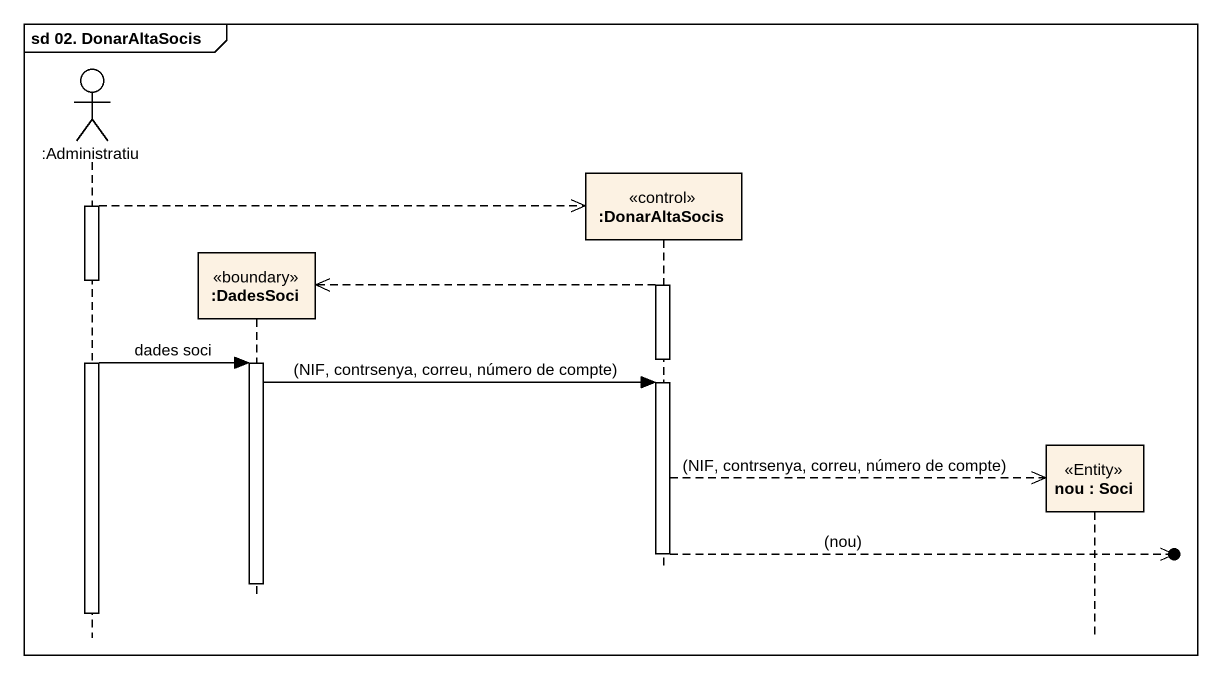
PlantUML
@startuml
mainframe sd 02. DonarAltaSocis
hide footbox
actor ":Administratiu" as Administratiu
participant ":DadesSoci" as DadesSoci <<boundary>>
participant ":DonarAltaSocis" as DonarAltaSocis <<control>>
participant "nou : Soci" as nou <<Entity>>

activate Administratiu
Administratiu -->> DonarAltaSocis **
deactivate Administratiu
activate DonarAltaSocis
DonarAltaSocis -->> DadesSoci **
deactivate DonarAltaSocis
activate Administratiu
Administratiu -> DadesSoci : dades soci
activate DadesSoci
DadesSoci -> DonarAltaSocis : (NIF, contrsenya, correu, número de compte)
activate DonarAltaSocis
DonarAltaSocis -->> nou ** : (NIF, contrsenya, correu, número de compte)
DonarAltaSocis -->>o] : (nou)
deactivate DonarAltaSocis
deactivate DadesSoci
deactivate Administratiu
@enduml
